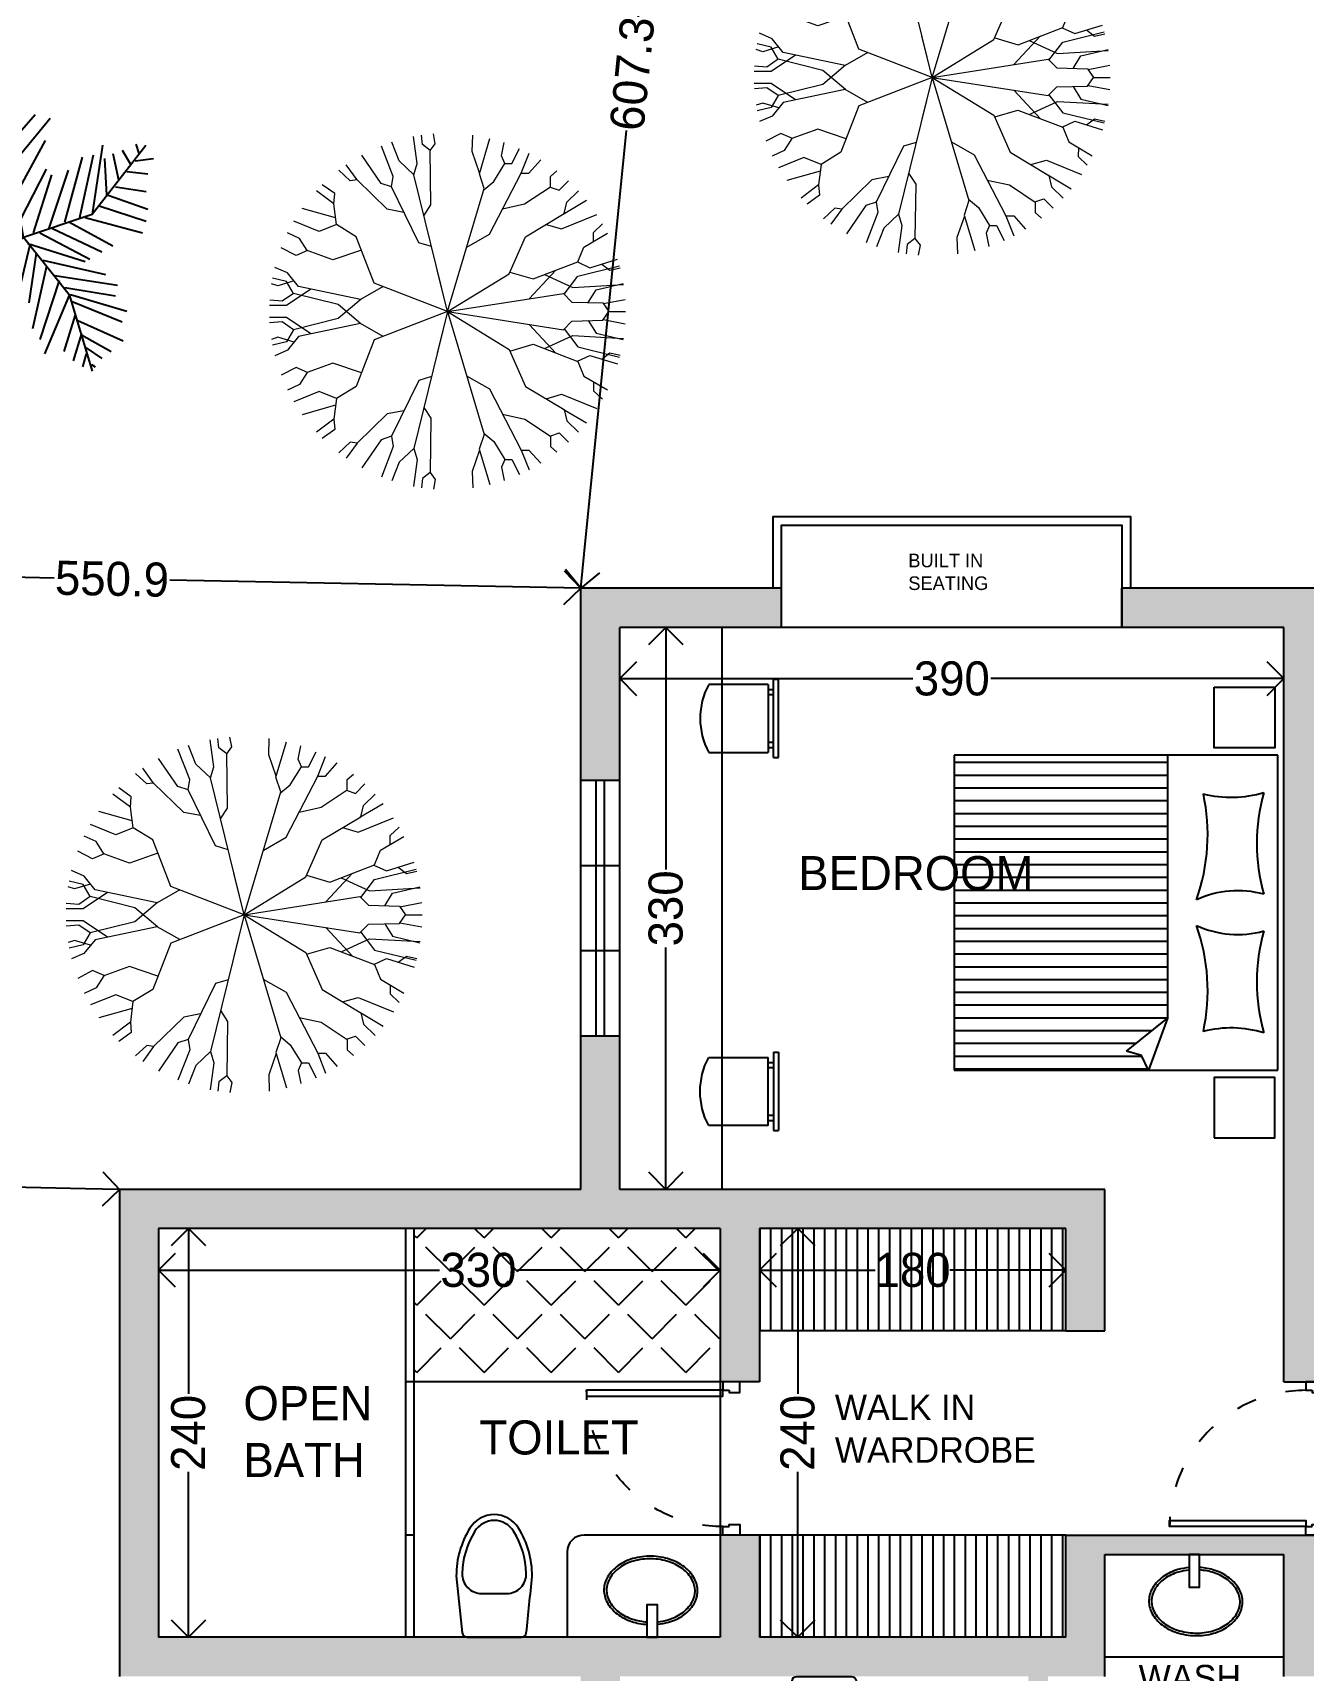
# Model space of a CAD drawing. Header units: inches. Extents: x -706 to 45253, y -3984 to 13819.
# Drawn here: x 20256 to 21003, y 7050 to 8011 of the extents above; entities that cross this region are included whole.
import ezdxf

# ---------------------------------------------------------------- set-up
doc = ezdxf.new("R2010")
doc.units = ezdxf.units.IN
doc.header["$PDMODE"] = 99
doc.header["$PDSIZE"] = 0.2
doc.linetypes.add('ACAD_ISO03W100', pattern=[30, 12, -18])
for name, color, linetype in [('BC-FURNITURE', 8, 'Continuous'), ('BC-GREYCOLOR', 8, 'Continuous'), ('BC-GREYCOLOR @ 1', 8, 'Continuous'), ('BC-Hatch', 8, 'Continuous'), ('BC-JOINARY', 27, 'Continuous'), ('BC-WALLS', 1, 'Continuous'), ('BC-WHITECOLOR', 7, 'Continuous'), ('FUR', 8, 'Continuous'), ('grey color', 8, 'Continuous'), ('LANDSCAPE', 86, 'Continuous'), ('WHITECOLOUR', 7, 'Continuous')]:
    doc.layers.add(name, color=color, linetype=linetype)
doc.styles.add('ATTR', font='romans.shx', dxfattribs={"width": 0.8, "height": 0.7})
doc.styles.add('BC-1IN100-1', font='FreeSans.ttf', dxfattribs={"height": 20})
doc.styles.add('style2', font='FreeSans.ttf')
doc.dimstyles.new('BC-1IN100-1', dxfattribs={"dimtxt": 20, "dimasz": 20, "dimexe": 0.18, "dimexo": 0.0625, "dimgap": 1, "dimtad": 0, "dimtoh": 1, "dimdec": 1, "dimzin": 12, "dimdsep": 46, "dimtxsty": 'BC-1IN100-1', "dimblk": 'OPEN90', "dimcen": 0.09, "dimse1": 1, "dimse2": 1, "dimclrd": 256, "dimclre": 256, "dimclrt": 7, "dimadec": 0, "dimazin": 0, "dimtfac": 1, "dimtdec": 1, "dimtofl": 0, "dimtmove": 1, "dimatfit": 3, "dimldrblk": 'OPEN90', "dimfxl": 0, "dimtolj": 1, "dimtzin": 0, "dimlwd": -1, "dimarcsym": 0})

# ---------------------------------------------------------------- blocks, each defined once
blk = doc.blocks.new('PALM')
for p, q in [((-8.737, 47.138), (-17.069, 52.711)), ((-10.186, 53.64), (-13.084, 55.962)), ((0, 0), (-10.5, 57)), ((-9.099, 51.782), (-6.563, 55.962)), ((-7.288, 39.707), (-21.778, 46.673)), ((-7.65, 43.423), (-2.578, 49.46)), ((-5.839, 35.992), (4.667, 48.067)), ((-5.114, 27.632), (10.463, 46.673)), ((-5.114, 28.097), (-24.676, 40.636)), ((-3.665, 19.273), (-27.574, 35.527)), ((-2.941, 16.486), (8.652, 37.85)), ((22.055, 7.198), (27.489, 32.277)), ((27, 9), (48, 36)), ((27.127, 9.056), (31.112, 35.992)), ((35.096, 32.741), (37.27, 22.524)), ((38.719, 34.134), (41.979, 28.561)), ((44.153, 36.456), (45.239, 32.741)), ((-48.585, 21.131), (-49.309, 29.026)), ((-43.513, 28.561), (-42.427, 15.558)), ((-38.442, 26.239), (-34.819, 7.663)), ((-35.544, 28.097), (-24.314, 3.947)), ((-1.129, 6.734), (9.014, 26.704)), ((10.101, 3.483), (17.708, 26.239)), ((16.259, 5.805), (23.142, 31.348)), ((31.836, 30.883), (32.561, 16.486)), ((40.53, 25.775), (48.862, 24.846)), ((43.791, 29.954), (51.036, 30.883)), ((-47.498, 19.737), (-55.83, 18.344)), ((-31.5, 4.5), (-52.5, 25.5)), ((-14.533, 2.09), (-30.834, 25.31)), ((-24.314, 23.917), (-2.941, 13.7)), ((3.942, 1.625), (11.187, 24.381)), ((36.183, 19.737), (48.137, 17.88)), ((-40.615, 13.7), (-55.105, 10.913)), ((-20.691, 13.7), (-1.129, 4.876)), ((33.285, 16.486), (48.862, 10.913)), ((0, 0), (27, 9)), ((24.229, 7.663), (46.688, 1.625)), ((29.662, 12.307), (48.137, 6.269)), ((-33.37, 6.269), (-52.207, 5.34)), ((-28.299, 3.483), (-47.86, -5.805)), ((-21.416, 3.018), (-38.079, -8.128)), ((0, 0), (-31.5, 4.5)), ((-15.982, 2.09), (-30.11, -9.521)), ((0, 0), (-22.5, -19.5)), ((-6.563, 1.161), (-21.416, -8.128)), ((0, 0), (18, -22.5)), ((6.478, 1.625), (26.04, -8.592)), ((11.187, 3.483), (30.749, -5.805)), ((18.07, 5.805), (35.096, -3.483)), ((-6.563, -5.805), (-19.967, -9.985)), ((-4.752, -3.483), (-3.665, -14.629)), ((2.493, -3.019), (-1.491, -20.202)), ((1.769, -2.555), (24.229, -9.521)), ((5.029, -6.27), (2.131, -25.775)), ((-15.257, -12.772), (-30.11, -12.772)), ((-13.446, -11.378), (-8.737, -32.741)), ((-9.461, -8.592), (-6.201, -23.453)), ((9.014, -11.378), (3.58, -35.992)), ((7.565, -9.056), (32.198, -14.629)), ((-17.431, -15.094), (-42.789, -18.809)), ((-20.691, -18.345), (-17.793, -44.352)), ((-17.069, -15.094), (-12.721, -40.172)), ((14.085, -16.951), (6.478, -40.172)), ((12.274, -15.094), (36.907, -18.809)), ((-24.314, -21.596), (-42.427, -22.06)), ((-22.5, -19.5), (-37.5, -45)), ((-25.038, -23.918), (-22.865, -45.281)), ((18.07, -22.524), (8.289, -45.745)), ((16.259, -19.738), (36.183, -22.989)), ((18, -22.5), (27, -52.5)), ((18.433, -22.524), (40.53, -29.026)), ((19.157, -25.311), (38.719, -33.206)), ((-28.299, -29.026), (-42.789, -31.348)), ((-26.849, -26.24), (-40.253, -25.775)), ((-29.023, -30.884), (-27.936, -43.887)), ((20.244, -30.419), (15.897, -44.816)), ((-30.834, -34.135), (-42.427, -35.528)), ((-32.646, -36.921), (-31.921, -44.352)), ((22.78, -37.85), (19.519, -48.532)), ((21.331, -32.741), (39.081, -40.636)), ((22.78, -38.314), (34.372, -44.816)), ((-34.457, -39.708), (-40.978, -42.494)), ((24.591, -43.423), (30.749, -47.603)), ((24.591, -45.745), (23.142, -50.854)), ((26.764, -49.925), (28.213, -50.854))]:
    blk.add_line(p, q)
at = {"style": 'ATTR', "width": 0.8, "flags": 9}
blk.add_attdef('ESTCODE', (0, 0), '', height=0.7, dxfattribs=at)
blk = doc.blocks.new('A$C1966232F')
at = {"layer": 'LANDSCAPE', "xscale": 0.8, "yscale": 0.8, "zscale": 0.8}
blk.add_blockref('PALM', (44.66, 42), dxfattribs=at)
blk = doc.blocks.new('COCONUT_TREE')
at = {"xscale": 0.1560000000000001, "yscale": 0.156, "zscale": 0.1560000000000001, "rotation": 6.926260669370794}
blk.add_blockref('A$C1966232F', (-6.038, -7.298), dxfattribs=at)
blk = doc.blocks.new('BC-TREE-1')
at = {"color": 56, "linetype": 'Continuous', "lineweight": 20}
for p, q in [((-0.3457, 0.9125), (-0.3879, 0.9718)), ((-0.2679, 0.8459), (-0.33, 0.9929)), ((-0.143, 0.8647), (-0.1712, 1.0322)), ((-0.1549, 0.9357), (-0.1124, 0.9778)), ((-0.103, 0.7879), (-0.1296, 1.0383)), ((-0.1124, 0.9778), (-0.1181, 1.0397)), ((-0.0413, 0.749), (-0.018, 1.0462)), ((-0.0086, 0.8822), (-0.0244, 1.0461)), ((0.0759, 0.9142), (0.069, 1.0441)), ((0.1267, 0.9404), (0.1398, 1.037)), ((0.1274, 0.9403), (0.1404, 1.0369)), ((0.1694, 0.9016), (0.2105, 1.0249)), ((0.2386, 0.7112), (0.2949, 1.0039)), ((0.2424, 0.8483), (0.3011, 1.0021)), ((0.3084, 0.7324), (0.4005, 0.9667)), ((0.3679, 0.9129), (0.3898, 0.971)), ((-0.4761, 0.7508), (-0.5382, 0.8973)), ((-0.3907, 0.73), (-0.4463, 0.9464)), ((-0.2935, 0.9065), (-0.3457, 0.9125)), ((0.058, 0.8273), (-0.0086, 0.8822)), ((0.0426, 0.7326), (0.0719, 0.9121)), ((0.0719, 0.9121), (0.1267, 0.9404)), ((0.1727, 0.8985), (0.1274, 0.9403)), ((0.1534, 0.7176), (0.1727, 0.8985)), ((0.3673, 0.7957), (0.439, 0.9498)), ((0.3977, 0.861), (0.3679, 0.9129)), ((0.4828, 0.7445), (0.5816, 0.8698)), ((-0.1225, 0.5256), (-0.1875, 0.7994)), ((-0.1867, 0.7958), (-0.143, 0.8647)), ((-0.0086, 0.6936), (-0.103, 0.7879)), ((0.1636, 0.813), (0.2424, 0.8483)), ((0.3912, 0.7178), (0.3673, 0.7957)), ((0.5236, 0.7961), (0.5754, 0.788)), ((0.5704, 0.6001), (0.6815, 0.794)), ((0.5754, 0.788), (0.6319, 0.834)), ((-0.1388, 0.594), (-0.0413, 0.749)), ((-0.0143, 0.6893), (0.0426, 0.7326)), ((0, 0), (-0.0143, 0.6893)), ((0.1967, 0.6608), (0.1534, 0.7176)), ((0.1924, 0.6665), (0.3084, 0.7324)), ((0.2914, 0.5359), (0.2386, 0.7112)), ((0.2576, 0.4742), (0.3929, 0.7209)), ((0.3929, 0.7209), (0.4828, 0.7445)), ((0.6583, 0.5975), (0.757, 0.7223)), ((-0.0101, 0.4866), (-0.1563, 0.6639)), ((0, 0), (0.1967, 0.6608)), ((0.1389, 0.4665), (0.3268, 0.5986)), ((0.4969, 0.396), (0.6626, 0.603)), ((0.5847, 0.5056), (0.5704, 0.6001)), ((0.6626, 0.603), (0.7298, 0.6092)), ((0.7298, 0.6092), (0.8054, 0.668)), ((0.7938, 0.5547), (0.8562, 0.6015)), ((-0.1806, 0.3951), (-0.1225, 0.5256)), ((0.6866, 0.3653), (0.8071, 0.5019)), ((0.8052, 0.4998), (0.7938, 0.5547)), ((0.8071, 0.5019), (0.8672, 0.4938)), ((0.8672, 0.4938), (0.9044, 0.5262)), ((0.279, 0.333), (0.2576, 0.4742)), ((0.2687, 0.33), (0.4969, 0.396)), ((0.8703, 0.3659), (0.9566, 0.424)), ((0, 0), (0.2687, 0.33)), ((0.4836, 0.1838), (0.8642, 0.3209)), ((0.641, 0.2405), (0.6866, 0.3653)), ((0.8642, 0.3209), (0.8703, 0.3659)), ((0.8642, 0.3209), (0.9858, 0.3506)), ((0.9119, 0.2584), (1.0048, 0.2919)), ((0.7925, 0.1675), (0.9065, 0.2184)), ((0.9065, 0.2184), (0.9119, 0.2584)), ((0.9065, 0.2184), (0.9489, 0.1922)), ((0.9489, 0.1922), (1.0275, 0.1974)), ((0, 0), (0.7446, 0.1179)), ((0.3892, 0.0616), (0.4836, 0.1838)), ((0.7373, 0.1167), (0.7925, 0.1675)), ((0.7446, 0.1179), (0.8266, 0.0776)), ((0.8266, 0.0776), (1.0403, 0.1119)), ((0, 0), (0.7697, -0.3034)), ((0.8326, 0.0786), (0.9509, 0.0187)), ((0.9509, 0.0187), (1.0463, 0.0087)), ((0.6079, -0.1796), (0.9228, -0.2272)), ((0.9228, -0.2272), (0.9669, -0.2026)), ((0.9228, -0.2272), (0.9518, -0.277)), ((0.9518, -0.277), (1.0053, -0.29)), ((0.9669, -0.2026), (1.0227, -0.2213)), ((0.7697, -0.3034), (0.8375, -0.2922)), ((0.7697, -0.3034), (0.8384, -0.3993)), ((0.8375, -0.2922), (0.9914, -0.3346)), ((0.8384, -0.3993), (0.9413, -0.4568))]:
    blk.add_line(p, q, dxfattribs=at)
at = {"color": 68, "linetype": 'Continuous', "lineweight": 20}
for p, q in [((-0.6182, 0.7454), (-0.6659, 0.8071)), ((-0.542, 0.781), (-0.5992, 0.8578)), ((-0.4789, 0.7572), (-0.542, 0.781)), ((-0.1875, 0.7994), (-0.2679, 0.8459)), ((-0.7051, 0.7062), (-0.7324, 0.7473)), ((-0.645, 0.6981), (-0.7051, 0.7062)), ((-0.5651, 0.5344), (-0.645, 0.6981)), ((-0.6437, 0.6956), (-0.6182, 0.7454)), ((-0.374, 0.5137), (-0.4789, 0.7572)), ((-0.4295, 0.6426), (-0.3907, 0.73)), ((-0.7481, 0.5387), (-0.8574, 0.5997)), ((-0.742, 0.5838), (-0.8097, 0.6627)), ((-0.7481, 0.5387), (-0.742, 0.5838)), ((-0.8106, 0.4911), (-0.8913, 0.548)), ((-0.8161, 0.4511), (-0.8106, 0.4911)), ((-0.4175, 0.3055), (-0.7481, 0.5387)), ((-0.5542, 0.402), (-0.5651, 0.5344)), ((-0.1715, 0.3895), (-0.374, 0.5137)), ((-0.8638, 0.4372), (-0.9383, 0.463)), ((-0.8161, 0.4511), (-0.8638, 0.4372)), ((-0.7196, 0.3718), (-0.8161, 0.4511)), ((0, 0), (-0.1715, 0.3895)), ((-0.7763, 0.2942), (-0.9734, 0.3839)), ((-0.7819, 0.2967), (-0.9119, 0.2704)), ((-0.6866, 0.3112), (-0.7763, 0.2942)), ((-0.6799, 0.3082), (-0.7196, 0.3718)), ((0, 0), (-0.6866, 0.3112)), ((-0.3589, 0.1627), (-0.4175, 0.3055)), ((-0.9119, 0.2704), (-1.0065, 0.286)), ((-0.986, 0.0612), (-1.0447, 0.058)), ((-0.95, 0.0258), (-0.9912, -0.0145)), ((-0.95, 0.0258), (-0.986, 0.0612)), ((-0.6338, -0.0118), (-0.95, 0.0258)), ((0, 0), (-0.8226, -0.0882)), ((0, 0), (-0.2496, -0.0273)), ((0, 0), (-0.2226, -0.4038)), ((0, 0), (0.2335, -0.0925)), ((0, 0), (0.1074, -0.4483)), ((-0.9912, -0.0145), (-1.0463, -0.0128)), ((-0.885, -0.0594), (-1.0446, -0.0595)), ((-0.8226, -0.0882), (-0.9143, -0.1625)), ((-0.8226, -0.0882), (-0.885, -0.0594)), ((-0.5764, -0.0618), (-0.6338, -0.0118)), ((-0.3911, -0.042), (-0.4228, -0.1117)), ((-0.9143, -0.1625), (-1.0288, -0.1907)), ((-0.4228, -0.1117), (-0.7701, -0.2279)), ((-0.6114, -0.1748), (-0.6432, -0.2705)), ((0.3659, -0.1442), (0.378, -0.2199)), ((0.5394, -0.2126), (0.6079, -0.1796)), ((-0.8288, -0.2097), (-1.0149, -0.2545)), ((-0.7982, -0.2852), (-0.9767, -0.3754)), ((-0.6432, -0.2705), (-0.8372, -0.4226)), ((-0.7701, -0.2279), (-0.8288, -0.2097)), ((-0.7701, -0.2279), (-0.7982, -0.2852)), ((0.378, -0.2199), (0.682, -0.424)), ((-0.1954, -0.3545), (-0.1382, -0.4967)), ((0.5431, -0.3307), (0.5484, -0.4315)), ((-0.8372, -0.4226), (-0.9327, -0.4741)), ((-0.8376, -0.4634), (-0.9073, -0.5211)), ((-0.8372, -0.4226), (-0.8376, -0.4634)), ((-0.5073, -0.4723), (-0.5929, -0.5779)), ((-0.2226, -0.4038), (-0.5073, -0.4723)), ((-0.4251, -0.4525), (-0.3903, -0.6257)), ((0.0943, -0.3937), (0.0014, -0.5156)), ((0.1074, -0.4483), (0.3637, -0.59)), ((0.5484, -0.4315), (0.695, -0.6296)), ((0.682, -0.424), (0.7435, -0.4221)), ((0.682, -0.424), (0.6939, -0.4868)), ((0.7435, -0.4221), (0.911, -0.5147)), ((-0.7746, -0.5636), (-0.8365, -0.6286)), ((-0.7152, -0.5767), (-0.8054, -0.668)), ((-0.7152, -0.5767), (-0.7746, -0.5636)), ((-0.5929, -0.5779), (-0.7152, -0.5767)), ((-0.1382, -0.4967), (-0.262, -0.8469)), ((-0.1391, -0.4944), (-0.0456, -0.6417)), ((0.003, -0.5136), (-0.1263, -0.6308)), ((0.0014, -0.5156), (0.0279, -0.8861)), ((0.2897, -0.5491), (0.2102, -0.7068)), ((0.6939, -0.4868), (0.8421, -0.6211)), ((-0.6337, -0.5775), (-0.7144, -0.7645)), ((-0.5929, -0.5779), (-0.5664, -0.6835)), ((-0.3903, -0.6257), (-0.4656, -0.7684)), ((-0.1263, -0.6308), (-0.2266, -0.8823)), ((-0.0456, -0.6417), (-0.0156, -0.9108)), ((0.3637, -0.59), (0.4183, -0.7146)), ((0.695, -0.6296), (0.6846, -0.669)), ((0.6846, -0.669), (0.7365, -0.7432)), ((0.695, -0.6296), (0.7735, -0.7047)), ((-0.5664, -0.6835), (-0.6459, -0.8232)), ((-0.4656, -0.7684), (-0.5419, -0.804)), ((-0.4642, -0.7658), (-0.4444, -0.8375)), ((0.2102, -0.7068), (0.245, -0.8644)), ((0.4183, -0.7146), (0.3647, -0.8093)), ((0.4183, -0.7146), (0.5365, -0.7458)), ((0.4577, -0.725), (0.4859, -0.9267)), ((0.5365, -0.7458), (0.5973, -0.7489)), ((0.5365, -0.7458), (0.5993, -0.8577)), ((0.5973, -0.7489), (0.6397, -0.828)), ((-0.5419, -0.804), (-0.5832, -0.8687)), ((-0.4444, -0.8375), (-0.5018, -0.9181)), ((-0.262, -0.8469), (-0.351, -0.9011)), ((-0.2376, -0.7777), (-0.1613, -0.9319)), ((0.0227, -0.8129), (-0.0918, -0.9412)), ((0.2444, -0.8615), (0.2062, -0.9254)), ((0.245, -0.8644), (0.3091, -0.919)), ((0.3647, -0.8093), (0.4043, -0.9651)), ((-0.351, -0.9011), (-0.3929, -0.9698)), ((-0.3022, -0.9128), (-0.3324, -0.9921)), ((-0.2266, -0.8823), (-0.3022, -0.9128)), ((-0.2984, -0.8691), (-0.2833, -0.9663)), ((-0.2266, -0.8823), (-0.1903, -0.9534)), ((-0.1903, -0.9534), (-0.2061, -1.0258)), ((-0.1613, -0.9319), (-0.1754, -1.0315)), ((-0.0918, -0.9412), (-0.1046, -1.0411)), ((-0.0156, -0.9108), (-0.0695, -0.9697)), ((-0.0156, -0.9108), (0.0491, -0.9603)), ((0.0571, -0.9171), (0.0167, -1.0069)), ((0.0279, -0.8861), (0.0992, -0.962)), ((0.0491, -0.9603), (0.0572, -1.0448)), ((0.2062, -0.9254), (0.2402, -1.0184)), ((0.3091, -0.919), (0.3318, -0.9923)), ((-0.2833, -0.9663), (-0.3003, -1.0023)), ((-0.0695, -0.9697), (-0.0735, -1.0438)), ((0.0167, -1.0069), (0.0236, -1.0461)), ((0.0992, -0.962), (0.1215, -1.0393))]:
    blk.add_line(p, q, dxfattribs=at)
blk = doc.blocks.new('02 GROUND FLOOR$0$wc-wh')
at = {"color": 0, "linetype": 'ByBlock'}
for points in [[(315, 195), (22.4, 164.8, 0.384412), (0, 139.9), (0, -140, 0.383904), (22.4, -164.9, 0.001434), (313.7, -194.9, 0.140641), (560.2, -125.2, 0.259738), (630, 0, 0.259738), (560.2, 125.2, 0.139471)], [(225, 64.9), (225, -64.9, 0.422961), (328, -164.8, 0.13189), (544.4, -99.7, 0.259738), (600, 0, 0.259738), (544.4, 99.7, 0.13189), (328, 164.8, 0.422961)]]:
    blk.add_lwpolyline(points, format="xyb", close=True, dxfattribs=at)
blk.add_arc((316.2, -170), 25, 264.2811, 270.16002, dxfattribs=at)
blk = doc.blocks.new('A$C6E117E9E')
at = {"xscale": -1, "rotation": 30.00000247440961}
blk.add_blockref('02 GROUND FLOOR$0$wc-wh', (563.6, 388.6), dxfattribs=at)
blk = doc.blocks.new('GOBIND DOOR 7')
at = {"layer": 'BC-Hatch', "linetype": 'ACAD_ISO03W100'}
blk.add_arc((33263.53, 16175.5), 80, 0, 90, dxfattribs=at)
at = {"layer": 'BC-JOINARY'}
blk.add_lwpolyline([(33263.53, 16175.5), (33263.53, 16255.5), (33267.03, 16255.5), (33267.03, 16175.5)], close=True, dxfattribs=at)
for points in [[(33263.53, 16171.7), (33264.78, 16171.7), (33264.78, 16165.5), (33258.53, 16165.5), (33258.53, 16175.5), (33263.53, 16175.5), (33263.53, 16171.7)], [(33343.53, 16171.7), (33342.28, 16171.7), (33342.28, 16165.5), (33348.53, 16165.5), (33348.53, 16175.5), (33343.53, 16175.5), (33343.53, 16171.7)]]:
    blk.add_lwpolyline(points, dxfattribs=at)
blk = doc.blocks.new('A$C52937CB9')
at = {"layer": 'FUR'}
for p, q in [((39.83, 190), (39.83, 0)), ((224.83, 190), (39.83, 190)), ((224.83, 0), (224.83, 190)), ((39.83, 125.3), (194.32, 125.3)), ((213.72, 101.08), (194.32, 125.3)), ((194.32, 125.3), (224.83, 114)), ((216.15, 109.97), (213.72, 101.08)), ((224.83, 114), (216.15, 109.97)), ((39.83, 0), (224.83, 0))]:
    blk.add_line(p, q, dxfattribs=at)
for points in [[(0, 152.75), (0.02, 188.3), (35.57, 188.28), (35.55, 152.73)], [(264.66, 152.75), (264.63, 188.3), (229.08, 188.28), (229.11, 152.73)]]:
    blk.add_lwpolyline(points, close=True, dxfattribs=at)
for centre, radius, start, end in [((91.62, 288.58), 110.87, 254.3673, 285.67653), ((-1.27, 162.61), 65.87, 345.65753, 16.94987), ((176.61, 166.4), 57.16, 164.33254, 204.98513), ((88.04, 166.4), 57.16, 335.01487, 15.66746), ((173.04, 288.58), 110.87, 254.32347, 285.6327), ((265.92, 162.61), 65.87, 163.05013, 194.34247), ((86.59, 35.09), 113.78, 70.37977, 102.19977), ((178.06, 35.09), 113.78, 77.80023, 109.62023)]:
    blk.add_arc(centre, radius, start, end, dxfattribs=at)
blk = doc.blocks.new('A$C925929284')
at = {"layer": 'BC-GREYCOLOR'}
h = blk.add_hatch(dxfattribs=at)
h.set_pattern_fill('ANSI31', color=256, scale=60, angle=315, style=0)
h.set_pattern_definition([(0, (-91.719, -51.977), (2e-15, 7.5), [])])
h.paths.add_polyline_path([(125.3, 70.33), (125.3, 224.83), (0, 224.83), (0, 39.83), (114, 39.83), (109.97, 48.51), (101.08, 50.93)])
at = {"layer": 'grey color', "rotation": 270}
blk.add_blockref('A$C52937CB9', (0, 264.66), dxfattribs=at)
blk = doc.blocks.new('_Open90')
at = {"color": 0, "linetype": 'ByBlock', "lineweight": -2}
for p, q in [((-0.5, 0.5), (0, 0)), ((0, 0), (-1, 0)), ((0, 0), (-0.5, -0.5))]:
    blk.add_line(p, q, dxfattribs=at)
blk = doc.blocks.new('*D604')
at = {"layer": 'BC-Hatch'}
for p, q in [((396, 2109.59), (444.06, 2109.59)), ((536.02, 2109.59), (487.96, 2109.59))]:
    blk.add_line(p, q, dxfattribs=at)
at = {"layer": 'Defpoints', "color": 0}
for p in [(376, 2134), (556.02, 2134), (376, 2109.59)]:
    blk.add_point(p, dxfattribs=at)
at = {"layer": 'BC-Hatch', "xscale": 20, "yscale": 20, "zscale": 20, "rotation": 180}
blk.add_blockref('_Open90', (376, 2109.59), dxfattribs=at)
at = {"layer": 'BC-Hatch', "xscale": 20, "yscale": 20, "zscale": 20}
blk.add_blockref('_Open90', (556.02, 2109.59), dxfattribs=at)
at = {"layer": 'BC-Hatch', "color": 7, "insert": (466.01, 2109.59), "char_height": 20, "attachment_point": 5, "style": 'BC-1IN100-1'}
blk.add_mtext('\\A1;180', dxfattribs=at)
blk = doc.blocks.new('*D510')
at = {"layer": 'BC-Hatch'}
for p, q in [((398.48, 2114), (398.48, 2036.88)), ((398.48, 1914), (398.48, 1991.12))]:
    blk.add_line(p, q, dxfattribs=at)
at = {"layer": 'Defpoints', "color": 0}
for p in [(376, 2134), (376, 1894), (398.48, 1894)]:
    blk.add_point(p, dxfattribs=at)
at = {"layer": 'BC-Hatch', "xscale": 20, "yscale": 20, "zscale": 20}
for p, rotation in [((398.48, 2134), 90), ((398.48, 1894), 270)]:
    blk.add_blockref('_Open90', p, dxfattribs=dict(at, rotation=rotation))
at = {"layer": 'BC-Hatch', "color": 7, "insert": (398.48, 2014), "char_height": 20, "attachment_point": 5, "rotation": 90, "style": 'BC-1IN100-1'}
blk.add_mtext('\\A1;240', dxfattribs=at)
blk = doc.blocks.new('chair- 1')
at = {"layer": 'BC-FURNITURE'}
for p, q in [((119.5, -460.5), (73.5, -460.5)), ((73.5, -463.5), (73.5, -460.5)), ((119.5, -463.5), (119.5, -460.5)), ((119.5, -463.5), (73.5, -463.5)), ((76.5, -466.5), (76.5, -501.5)), ((76.5, -466.5), (116.5, -466.5)), ((79.5, -466.5), (79.5, -463.5)), ((82.5, -466.5), (82.5, -463.5)), ((110.5, -466.5), (110.5, -463.5)), ((113.5, -466.5), (113.5, -463.5)), ((116.5, -501.5), (116.5, -466.5))]:
    blk.add_line(p, q, dxfattribs=at)
blk.add_arc((96.5, -464), 42.5, 241.92751, 298.07249, dxfattribs=at)
blk = doc.blocks.new('*D511')
at = {"layer": 'BC-Hatch'}
for p, q in [((314.02, 2456.89), (466.11, 2456.89)), ((664.02, 2456.89), (511.93, 2456.89))]:
    blk.add_line(p, q, dxfattribs=at)
at = {"layer": 'Defpoints', "color": 0}
for p in [(294.02, 2487), (684.02, 2487), (684.02, 2456.89)]:
    blk.add_point(p, dxfattribs=at)
at = {"layer": 'BC-Hatch', "xscale": 20, "yscale": 20, "zscale": 20, "rotation": 180}
blk.add_blockref('_Open90', (294.02, 2456.89), dxfattribs=at)
at = {"layer": 'BC-Hatch', "xscale": 20, "yscale": 20, "zscale": 20}
blk.add_blockref('_Open90', (684.02, 2456.89), dxfattribs=at)
at = {"layer": 'BC-Hatch', "color": 7, "insert": (489.02, 2456.89), "char_height": 20, "attachment_point": 5, "style": 'BC-1IN100-1'}
blk.add_mtext('\\A1;390', dxfattribs=at)
blk = doc.blocks.new('*D512')
at = {"layer": 'BC-Hatch'}
for p, q in [((321, 2467), (321, 2344.91)), ((321, 2177), (321, 2299.09))]:
    blk.add_line(p, q, dxfattribs=at)
at = {"layer": 'Defpoints', "color": 0}
for p in [(321, 2487), (354.02, 2487), (354.02, 2157)]:
    blk.add_point(p, dxfattribs=at)
at = {"layer": 'BC-Hatch', "xscale": 20, "yscale": 20, "zscale": 20}
for p, rotation in [((321, 2487), 90), ((321, 2157), 270)]:
    blk.add_blockref('_Open90', p, dxfattribs=dict(at, rotation=rotation))
at = {"layer": 'BC-Hatch', "color": 7, "insert": (321, 2322), "char_height": 20, "attachment_point": 5, "rotation": 90, "style": 'BC-1IN100-1'}
blk.add_mtext('\\A1;330', dxfattribs=at)
blk = doc.blocks.new('*D513')
at = {"layer": 'BC-Hatch'}
for p, q in [((40.5, 2114), (40.5, 2036.88)), ((40.5, 1914), (40.5, 1991.12))]:
    blk.add_line(p, q, dxfattribs=at)
at = {"layer": 'Defpoints', "color": 0}
for p in [(23, 2134), (23, 1894), (40.5, 1894)]:
    blk.add_point(p, dxfattribs=at)
at = {"layer": 'BC-Hatch', "xscale": 20, "yscale": 20, "zscale": 20}
for p, rotation in [((40.5, 2134), 90), ((40.5, 1894), 270)]:
    blk.add_blockref('_Open90', p, dxfattribs=dict(at, rotation=rotation))
at = {"layer": 'BC-Hatch', "color": 7, "insert": (40.5, 2014), "char_height": 20, "attachment_point": 5, "rotation": 90, "style": 'BC-1IN100-1'}
blk.add_mtext('\\A1;240', dxfattribs=at)
blk = doc.blocks.new('*D514')
at = {"layer": 'BC-Hatch'}
for p, q in [((43, 2109.59), (188, 2109.59)), ((333, 2109.59), (233.81, 2109.59))]:
    blk.add_line(p, q, dxfattribs=at)
at = {"layer": 'Defpoints', "color": 0}
for p in [(23, 2134), (353, 2134), (353, 2109.59)]:
    blk.add_point(p, dxfattribs=at)
at = {"layer": 'BC-Hatch', "xscale": 20, "yscale": 20, "zscale": 20, "rotation": 180}
blk.add_blockref('_Open90', (23, 2109.59), dxfattribs=at)
at = {"layer": 'BC-Hatch', "xscale": 20, "yscale": 20, "zscale": 20}
blk.add_blockref('_Open90', (353, 2109.59), dxfattribs=at)
at = {"layer": 'BC-Hatch', "color": 7, "insert": (210.91, 2109.59), "char_height": 20, "attachment_point": 5, "style": 'BC-1IN100-1'}
blk.add_mtext('\\A1;330', dxfattribs=at)
blk = doc.blocks.new('*D569')
at = {"layer": 'BC-Hatch'}
for p, q in [((20047.39, 7695.74), (20268.83, 7691.37)), ((20558.15, 7685.67), (20336.72, 7690.03))]:
    blk.add_line(p, q, dxfattribs=at)
at = {"layer": 'Defpoints', "color": 0}
for p in [(20027.4, 7696.14), (20027.4, 7696.14), (20578.15, 7685.27)]:
    blk.add_point(p, dxfattribs=at)
at = {"layer": 'BC-Hatch', "xscale": 20, "yscale": 20, "zscale": 20}
for p, rotation in [((20027.4, 7696.14), 178.8699126590105), ((20578.15, 7685.27), 358.8699126590105)]:
    blk.add_blockref('_Open90', p, dxfattribs=dict(at, rotation=rotation))
at = {"layer": 'BC-Hatch', "color": 7, "insert": (20302.77, 7690.7), "char_height": 20, "attachment_point": 5, "rotation": 358.86991, "style": 'BC-1IN100-1'}
blk.add_mtext('\\A1;550.9', dxfattribs=at)
blk = doc.blocks.new('*D570')
at = {"layer": 'BC-Hatch'}
for p, q in [((20636.77, 8269.62), (20611.8, 8020.75)), ((20580.15, 7705.17), (20605.11, 7954.04))]:
    blk.add_line(p, q, dxfattribs=at)
at = {"layer": 'Defpoints', "color": 0}
for p in [(20638.76, 8289.52), (20638.76, 8289.52), (20578.15, 7685.27)]:
    blk.add_point(p, dxfattribs=at)
at = {"layer": 'BC-Hatch', "xscale": 20, "yscale": 20, "zscale": 20}
for p, rotation in [((20638.76, 8289.52), 84.27194495563464), ((20578.15, 7685.27), 264.2719449556346)]:
    blk.add_blockref('_Open90', p, dxfattribs=dict(at, rotation=rotation))
at = {"layer": 'BC-Hatch', "color": 7, "insert": (20608.46, 7987.4), "char_height": 20, "attachment_point": 5, "rotation": 84.27194, "style": 'BC-1IN100-1'}
blk.add_mtext('\\A1;607.3', dxfattribs=at)
blk = doc.blocks.new('*D571')
at = {"layer": 'BC-Hatch'}
for p, q in [((20040.33, 7337.53), (20129.77, 7335.77)), ((20287.13, 7332.67), (20197.69, 7334.43))]:
    blk.add_line(p, q, dxfattribs=at)
at = {"layer": 'Defpoints', "color": 0}
for p in [(20020.33, 7337.93), (20020.33, 7337.93), (20307.13, 7332.27)]:
    blk.add_point(p, dxfattribs=at)
at = {"layer": 'BC-Hatch', "xscale": 20, "yscale": 20, "zscale": 20}
for p, rotation in [((20020.33, 7337.93), 178.8699126590104), ((20307.13, 7332.27), 358.8699126590104)]:
    blk.add_blockref('_Open90', p, dxfattribs=dict(at, rotation=rotation))
at = {"layer": 'BC-Hatch', "color": 7, "insert": (20163.73, 7335.1), "char_height": 20, "attachment_point": 5, "rotation": 358.86991, "style": 'BC-1IN100-1'}
blk.add_mtext('\\A1;286.9', dxfattribs=at)
blk = doc.blocks.new('A$C593863391')
at = {"layer": 'BC-Hatch'}
h = blk.add_hatch(color=16, dxfattribs=at)
h.paths.add_polyline_path([(1353.02, 2164), (1353.02, 2510), (1241.52, 2510), (1241.52, 2487), (1330.02, 2487), (1330.02, 2247), (1030.02, 2247), (1030.02, 2224), (1330.02, 2224), (1330.02, 2164)])
h.paths.add_polyline_path([(940.02, 2224), (940.02, 2510), (917.02, 2510), (917.02, 2224)])
h.paths.add_polyline_path([(940.02, 2044), (940.02, 2067), (917.02, 2067), (917.02, 2044)])
h.paths.add_polyline_path([(1045.02, 1871), (1045.02, 1894), (940.02, 1894), (940.02, 1954), (917.02, 1954), (917.02, 1871)])
h.paths.add_polyline_path([(1353.02, 1871), (1353.02, 1954), (1330.02, 1954), (1330.02, 1894), (1225.02, 1894), (1225.02, 1871), (1330.02, 1871)])
h.paths.add_polyline_path([(1353.02, 1999), (1353.02, 2119), (1330.02, 2119), (1330.02, 1999)])
h.paths.add_polyline_path([(1353.02, 1345), (1353.02, 1721), (1330.02, 1721), (1330.02, 1345)])
h.paths.add_polyline_path([(940.02, 1356.5, 1), (917.02, 1356.5, 1)])
h.paths.add_polyline_path([(917.02, 1709.5, 1), (940.02, 1709.5, 1)])
h.paths.add_polyline_path([(707.02, 1623), (707.02, 1721), (684.02, 1721), (684.02, 1711), (684.02, 1623)])
h.paths.add_polyline_path([(707.02, 1422.64), (707.02, 1473), (684.02, 1473), (684.02, 1368), (294.02, 1368), (294.02, 1448), (271.02, 1448), (271.02, 1345), (707.02, 1345), (707.02, 1411.63), (701.43, 1410.78), (707.02, 1411.78), (707.02, 1422.42), (689.98, 1423.03)])
h.paths.add_polyline_path([(594.02, 1698), (594.02, 1711), (594.02, 1721), (294.02, 1721), (294.02, 1751), (271.02, 1751), (271.02, 1648), (294.02, 1648), (294.02, 1709.5), (571.02, 1709.5), (571.02, 1698)])
h.paths.add_polyline_path([(579.02, 1871), (579.02, 1942.5), (684.02, 1942.5), (684.02, 1871), (707.02, 1871), (707.02, 1954), (556.02, 1954), (556.02, 1894), (376, 1894), (376, 1954), (364.5, 1954), (354.5, 1954), (353, 1954), (353, 1894), (23, 1894), (23, 2134), (353, 2134), (353, 2044), (354.5, 2044), (364.5, 2044), (376, 2044), (376, 2134), (556.02, 2134), (556.02, 2074), (579.02, 2074), (579.02, 2157), (294.02, 2157), (294.02, 2247), (271.02, 2247), (271.02, 2157), (0, 2157), (0, 1871), (271.02, 1871), (271.02, 1841), (294.02, 1841), (294.02, 1871), (534.02, 1871), (534.02, 1811), (534.76, 1811), (544.76, 1811), (545.52, 1811), (545.52, 1871)])
h.paths.add_polyline_path([(707.02, 2044), (707.02, 2510), (589.02, 2510), (589.02, 2487), (684.02, 2487), (684.02, 2044)])
h.paths.add_polyline_path([(389.02, 2487), (389.02, 2510), (271.02, 2510), (271.02, 2397), (294.02, 2397), (294.02, 2487)])
h.paths.add_polyline_path([(294.02, 1230), (294.02, 1310), (271.02, 1310), (271.02, 1230)])
h.paths.add_polyline_path([(1141.52, 2487), (1141.52, 2510), (1030.02, 2510), (1030.02, 2487)], flags=16)
h = blk.add_hatch(dxfattribs=at)
h.set_pattern_fill('ANGLE', color=256, scale=4, angle=45, style=0)
h.set_pattern_definition([(45, (-8501.085, -5044.09), (-19.756563, 19.756563), [20.32, -7.62]), (135, (-8501.085, -5044.09), (-19.756563, -19.756563), [20.32, -7.62])])
h.paths.add_polyline_path([(353, 2044), (353, 2134), (173, 2134), (173, 2044)])
h = blk.add_hatch(dxfattribs=at)
h.set_pattern_fill('ANSI31', color=256, scale=2, angle=45, style=0)
h.set_pattern_definition([(90, (-8501.0846, -5044.089), (-6.35, 4e-16), [])])
h.paths.add_polyline_path([(556.02, 2074), (556.02, 2134), (376, 2134), (376, 2074)])
h.paths.add_polyline_path([(556.02, 1894), (556.02, 1954), (376, 1954), (376, 1894)])
h.paths.add_polyline_path([(440.06, 2124.36), (491.96, 2124.36), (491.96, 2094.27), (440.06, 2094.27)], flags=24)
for p, q in [((168, 2134), (168, 2044)), ((173, 2134), (173, 1894)), ((556.02, 2074), (376, 2074)), ((173, 2044), (168, 2044)), ((168, 2044), (168, 1894)), ((173, 1954), (168, 1954)), ((556.02, 1954), (376, 1954)), ((579.02, 1882.5), (684.02, 1882.5))]:
    blk.add_line(p, q)
at = {"layer": 'BC-FURNITURE', "linetype": 'Continuous'}
for points in [[(634.57, 1942.5), (628.47, 1942.5), (628.47, 1923.48), (634.57, 1923.48)], [(309.95, 1894), (316.05, 1894), (316.05, 1913.02), (309.95, 1913.02)]]:
    blk.add_lwpolyline(points, close=True, dxfattribs=at)
for points in [[(316.05, 1901.58, 0.044961), (322.67, 1902.81, 0.084431), (331.34, 1906.91, 0.106426), (337.59, 1913.65, 0.12976), (339.67, 1920.94, 0.12976), (337.88, 1928.31, 0.106426), (331.9, 1935.3, 0.084431), (323.4, 1939.74, 0.073534), (312.57, 1941.56, 0.073534), (301.67, 1940.17, 0.084431), (293.01, 1936.07, 0.106426), (286.75, 1929.33, 0.12976), (284.67, 1922.03, 0.12976), (286.46, 1914.66, 0.106426), (292.45, 1907.68, 0.084431), (300.94, 1903.24, 0.061337), (309.95, 1901.5, 0.012143)], [(316.05, 1903.08, 0.043977), (322.27, 1904.25, 0.084431), (330.48, 1908.14, 0.106426), (336.3, 1914.42, 0.12976), (338.17, 1920.97, 0.009633), (338.17, 1921.49, 0.119977), (336.56, 1927.6, 0.106426), (330.99, 1934.1, 0.084431), (322.94, 1938.31, 0.073534), (312.54, 1940.06, 0.073534), (302.08, 1938.73, 0.084431), (293.87, 1934.84, 0.106426), (288.04, 1928.56, 0.12976), (286.17, 1922, 0.009633), (286.17, 1921.49, 0.119977), (287.78, 1915.38, 0.106426), (293.35, 1908.87, 0.084431), (301.4, 1904.67, 0.060622), (309.95, 1903, 0.012855)], [(628.47, 1934.92, 0.044961), (621.85, 1933.69, 0.084431), (613.18, 1929.59, 0.106426), (606.93, 1922.85, 0.12976), (604.85, 1915.56, 0.12976), (606.64, 1908.19, 0.106426), (612.62, 1901.2, 0.084431), (621.11, 1896.76, 0.073534), (631.95, 1894.94, 0.073534), (642.85, 1896.33, 0.084431), (651.51, 1900.43, 0.106426), (657.77, 1907.17, 0.12976), (659.85, 1914.47, 0.12976), (658.06, 1921.84, 0.106426), (652.07, 1928.82, 0.084431), (643.58, 1933.26, 0.061337), (634.57, 1935, 0.012143)], [(628.47, 1933.42, 0.043977), (622.25, 1932.25, 0.084431), (614.04, 1928.36, 0.106426), (608.22, 1922.08, 0.12976), (606.35, 1915.53, 0.009633), (606.35, 1915.01, 0.119977), (607.96, 1908.9, 0.106426), (613.53, 1902.4, 0.084431), (621.58, 1898.19, 0.073534), (631.98, 1896.44, 0.073534), (642.44, 1897.77, 0.084431), (650.65, 1901.66, 0.106426), (656.48, 1907.94, 0.12976), (658.35, 1914.5, 0.009633), (658.35, 1915.01, 0.119977), (656.74, 1921.12, 0.106426), (651.16, 1927.63, 0.084431), (643.12, 1931.83, 0.060622), (634.57, 1933.5, 0.012855)]]:
    blk.add_lwpolyline(points, format="xyb", dxfattribs=at)
at = {"layer": 'BC-WALLS'}
for p, q in [((271.02, 2397), (271.02, 2510)), ((389.02, 2510), (271.02, 2510)), ((389.02, 2487), (389.02, 2510)), ((707.02, 2510), (589.02, 2510)), ((589.02, 2487), (589.02, 2510)), ((589.02, 2510), (589.02, 2487)), ((389.02, 2487), (389.02, 2500)), ((294.02, 2397), (294.02, 2487)), ((389.02, 2487), (294.02, 2487)), ((684.02, 2487), (589.02, 2487)), ((684.02, 2044), (684.02, 2487)), ((294.02, 2397), (271.02, 2397)), ((271.02, 2157), (271.02, 2247)), ((294.02, 2247), (271.02, 2247)), ((294.02, 2157), (294.02, 2247)), ((0, 2157), (0, 1871)), ((271.02, 2157), (0, 2157)), ((579.02, 2157), (294.02, 2157)), ((579.02, 2074), (579.02, 2157)), ((23, 2134), (23, 1894)), ((353, 2134), (23, 2134)), ((353, 2134), (353, 2044)), ((556.02, 2134), (376, 2134)), ((376, 2134), (376, 2044)), ((556.02, 2074), (556.02, 2134)), ((556.02, 2074), (579.02, 2074)), ((376, 2044), (353, 2044)), ((684.02, 2044), (707.02, 2044)), ((376, 1954), (353, 1954)), ((353, 1954), (353, 1894)), ((376, 1954), (376, 1894)), ((556.02, 1894), (556.02, 1954)), ((556.02, 1954), (707.02, 1954)), ((579.02, 1871), (579.02, 1942.5)), ((579.02, 1942.5), (684.02, 1942.5)), ((684.02, 1871), (684.02, 1942.5)), ((353, 1894), (23, 1894)), ((556.02, 1894), (376, 1894))]:
    blk.add_line(p, q, dxfattribs=at)
at = {"layer": 'BC-WHITECOLOR'}
for p, q in [((354.02, 2157), (354.02, 2487)), ((589.02, 2487), (389.02, 2487)), ((271.02, 2247), (271.02, 2397)), ((280.02, 2247), (280.02, 2397)), ((285.02, 2247), (285.02, 2397)), ((294.02, 2247), (294.02, 2397)), ((294.02, 2347), (271.02, 2347)), ((294.02, 2297), (271.02, 2297)), ((294.02, 2297), (271.02, 2297)), ((294.02, 2297), (271.02, 2297)), ((353, 2044), (173, 2044)), ((353, 2044), (353, 1954)), ((353, 1954), (273, 1954)), ((263, 1944), (263, 1894))]:
    blk.add_line(p, q, dxfattribs=at)
for points in [[(384.02, 2510), (384.02, 2552), (594.02, 2552), (594.02, 2510)], [(389.02, 2510), (389.02, 2547), (589.02, 2547), (589.02, 2510)]]:
    blk.add_lwpolyline(points, dxfattribs=at)
blk.add_arc((273, 1944), 10, 90, 180, dxfattribs=at)
at = {"layer": 'BC-JOINARY', "xscale": -1, "rotation": 89.9999999999999}
blk.add_blockref('GOBIND DOOR 7', (16530, 35302.53), dxfattribs=at)
at = {"layer": 'BC-JOINARY', "rotation": 90.00000000000001}
blk.add_blockref('GOBIND DOOR 7', (16872.52, -31304.53), dxfattribs=at)
at = {"layer": 'BC-WHITECOLOR', "xscale": 0.1142857142232525, "yscale": 0.1142857142232525, "zscale": 0.1142857142232525, "rotation": 59.99999752559253}
blk.add_blockref('A$C6E117E9E', (420.27, 1793.02), dxfattribs=at)
at = {"layer": 'FUR', "rotation": 269.999999999528}
blk.add_blockref('chair- 1', (847.69, 2530.04, -20022.8), dxfattribs=at)
at = {"layer": 'FUR', "xscale": -1, "rotation": 270.000000000472}
blk.add_blockref('chair- 1', (847.69, 2117.98, -20022.8), dxfattribs=at)
at = {"layer": 'grey color', "linetype": 'Continuous'}
blk.add_blockref('A$C925929284', (490.51, 2187.16), dxfattribs=at)
at = {"layer": 'WHITECOLOUR', "color": 43, "xscale": -0.1142857142232525, "yscale": 0.1142857142232525, "zscale": 0.1142857142232525, "rotation": 120.0000024744072}
blk.add_blockref('A$C6E117E9E', (226.45, 1971.98), dxfattribs=at)
at = {"layer": 'BC-WHITECOLOR', "width": 113.9495, "attachment_point": 1, "style": 'style2'}
for s, insert, char_height in [('{\\fFreeSans|b0|i0|c0|p18;BUILT IN\\PSEATING}', (463.49, 2530.27), 8), ('{\\fFreeSans|b0|i0|c0|p18;BEDROOM}', (398.8, 2352.7), 20), ('{\\fFreeSans|b0|i0|c0|p18;OPEN BATH}', (72.84, 2041.44), 20), ('{\\fFreeSans|b0|i0|c0|p18;WALK IN\\PWARDROBE}', (420.31, 2036.47), 15), ('{\\fFreeSans|b0|i0|c0|p18;TOILET}', (211.51, 2021.32), 20), ('{\\fFreeSans|b0|i0|c0|p18;WASH}', (598.79, 1877.76), 15)]:
    blk.add_mtext(s, dxfattribs=dict(at, insert=insert, char_height=char_height))
at = {"layer": 'BC-Hatch'}
for base, p1, p2, picture, middle in [((684.02, 2456.89), (294.02, 2487), (684.02, 2487), '*D511', (489.02, 2456.89)), ((376, 2109.59), (556.02, 2134), (376, 2134), '*D604', (466.01, 2109.59))]:
    dim = blk.add_linear_dim(base=base, p1=p1, p2=p2, dimstyle='BC-1IN100-1', dxfattribs=at)
    dim.commit()
    dim.dimension.update_dxf_attribs({"geometry": picture, "text_midpoint": middle})
for base, p1, p2, picture, middle in [((321, 2487), (354.02, 2157), (354.02, 2487), '*D512', (321, 2322)), ((40.5, 1894), (23, 2134), (23, 1894), '*D513', (40.5, 2014)), ((398.48, 1894), (376, 2134), (376, 1894), '*D510', (398.48, 2014))]:
    dim = blk.add_linear_dim(base=base, p1=p1, p2=p2, angle=90, dimstyle='BC-1IN100-1', dxfattribs=at)
    dim.commit()
    dim.dimension.update_dxf_attribs({"geometry": picture, "text_midpoint": middle})
dim = blk.add_linear_dim(base=(353, 2109.59), p1=(23, 2134), p2=(353, 2134), dimstyle='BC-1IN100-1', dxfattribs=at)
dim.commit()
dim.dimension.update_dxf_attribs({"geometry": '*D514', "text_midpoint": (210.91, 2109.59), "dimtype": 160})

msp = doc.modelspace()

# ---------------------------------------------------------------- block references
at = {"layer": 'BC-GREYCOLOR @ 1', "xscale": 100, "yscale": 100, "zscale": 100, "rotation": 277.6944311683143}
for p in [(20784.61, 7985.18), (20499.82, 7847.72), (20380.32, 7493.51)]:
    msp.add_blockref('BC-TREE-1', p, dxfattribs=at)
at = {"layer": 'BC-WHITECOLOR', "xscale": 12, "yscale": 12, "zscale": 12, "rotation": 353.0737393306292}
msp.add_blockref('COCONUT_TREE', (20249.6, 7891), dxfattribs=at)
at = {"layer": 'BC-WHITECOLOR'}
msp.add_blockref('A$C593863391', (20307.13, 5175.27), dxfattribs=at)

# ---------------------------------------------------------------- dimensions: what is measured, and where the dimension line sits
at = {"layer": 'BC-Hatch'}
for p1, p2, picture, middle in [((20578.15, 7685.27), (20638.76, 8289.52, 9945.5), '*D570', (20608.46, 7987.4)), ((20578.15, 7685.27), (20027.4, 7696.14), '*D569', (20302.77, 7690.7)), ((20307.13, 7332.27), (20020.33, 7337.93), '*D571', (20163.73, 7335.1))]:
    dim = msp.add_aligned_dim(p1=p1, p2=p2, distance=0, dimstyle='BC-1IN100-1', dxfattribs=at)
    dim.commit()
    dim.dimension.update_dxf_attribs({"geometry": picture, "text_midpoint": middle})

doc.saveas('drawing.dxf')
